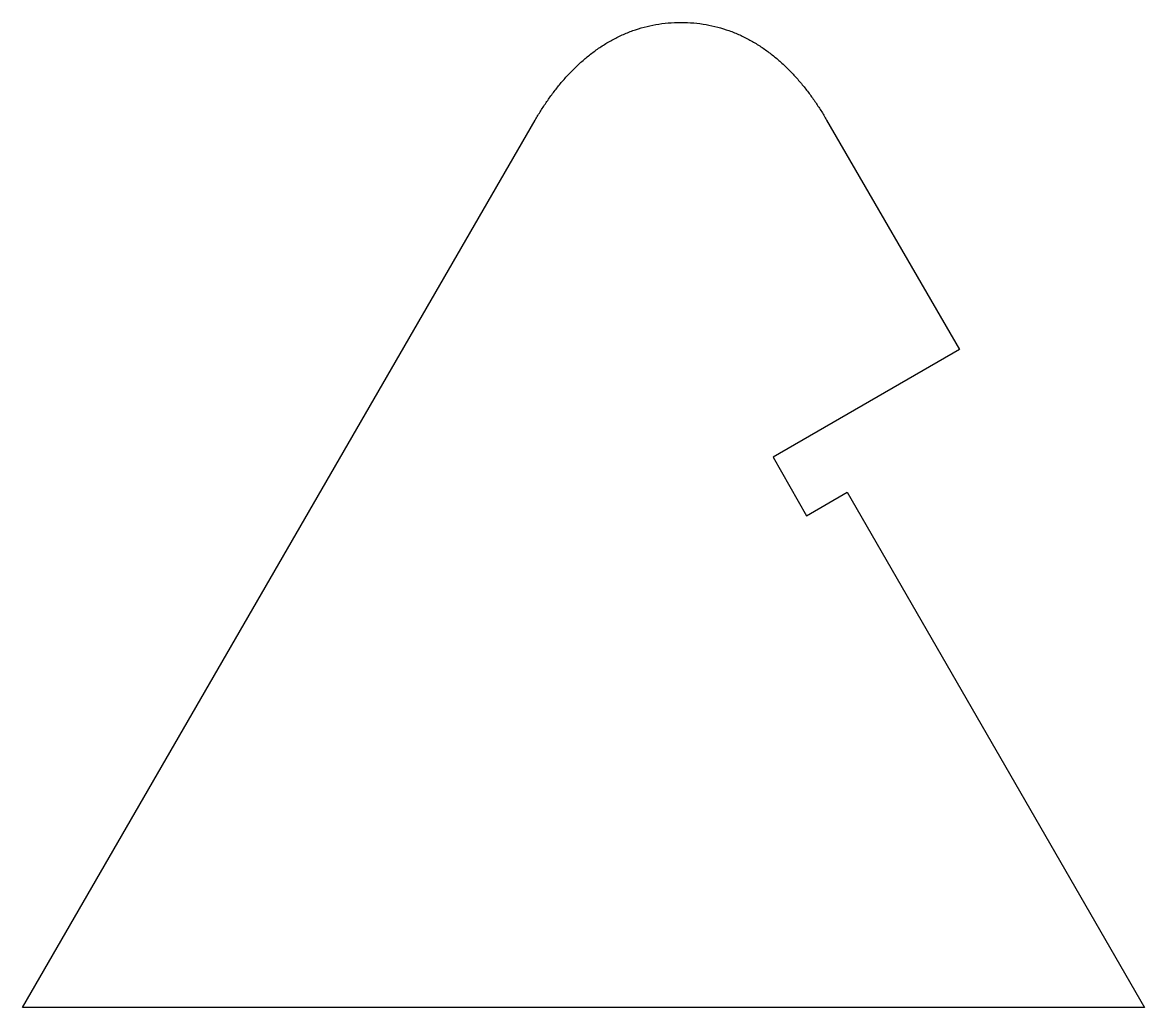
# Model space of a CAD drawing. Extents: x 75 to 89, y 106.4 to 118.7.
import ezdxf

# ---------------------------------------------------------------- set-up
doc = ezdxf.new("R2010")
doc.units = 0
doc.layers.get('0').update_dxf_attribs({"linetype": 'CONTINUOUS'})

msp = doc.modelspace()

# ---------------------------------------------------------------- linework, layer by layer
at = {"color": 7}
for points in [[(88.976364, 106.403751), (75.014831, 106.403751), (81.394199, 117.446666)], [(85.020843, 117.447989), (86.673695, 114.593135), (84.354093, 113.253814), (84.770283, 112.523828), (85.274843, 112.815399), (88.976364, 106.403751)]]:
    msp.add_lwpolyline(points, dxfattribs=at)
for points in [[(82.476345, 118.506587), (82.520002, 118.526166), (82.564716, 118.544422), (82.610224, 118.560562)], [(82.610224, 118.560562), (82.655733, 118.576701), (82.702564, 118.591253), (82.750189, 118.603953)], [(82.750189, 118.603953), (82.797814, 118.616653), (82.846497, 118.627237), (82.896504, 118.635968)], [(82.896504, 118.635968), (82.946245, 118.644699), (82.997045, 118.651314), (83.048904, 118.655812)], [(83.048904, 118.655812), (83.100762, 118.66031), (83.153679, 118.662426), (83.208183, 118.662426)], [(83.208183, 118.662426), (83.262687, 118.662426), (83.315339, 118.660045), (83.367462, 118.655812)], [(83.367462, 118.655812), (83.41932, 118.651314), (83.470385, 118.644699), (83.519862, 118.635968)], [(83.519862, 118.635968), (83.569604, 118.627237), (83.618552, 118.616653), (83.666177, 118.603953)], [(83.666177, 118.603953), (83.713802, 118.591253), (83.760104, 118.576701), (83.805612, 118.560562)], [(83.805612, 118.560562), (83.85112, 118.544422), (83.895835, 118.526166), (83.939227, 118.506587)], [(82.227902, 118.370062), (82.267324, 118.395726), (82.307806, 118.419803), (82.349081, 118.442822)], [(82.349081, 118.442822), (82.39062, 118.465576), (82.432954, 118.487007), (82.476345, 118.506587)], [(83.939227, 118.506587), (83.982883, 118.487007), (84.025216, 118.465841), (84.066491, 118.443087)], [(84.066491, 118.443087), (84.107766, 118.420332), (84.148512, 118.395991), (84.187935, 118.370591)], [(82.002741, 118.200993), (82.038195, 118.231685), (82.074708, 118.261053), (82.112279, 118.289099)], [(82.112279, 118.289099), (82.149849, 118.317145), (82.188214, 118.344397), (82.227902, 118.370062)], [(84.187935, 118.370591), (84.227093, 118.344926), (84.265722, 118.318203), (84.303293, 118.289893)], [(84.303293, 118.289893), (84.340864, 118.261582), (84.377112, 118.232214), (84.412566, 118.201787)], [(81.899024, 118.106272), (81.932627, 118.138816), (81.967022, 118.170566), (82.002741, 118.200993)], [(84.412566, 118.201787), (84.44802, 118.171095), (84.482681, 118.13961), (84.516283, 118.107066)], [(81.708524, 117.900691), (81.738422, 117.93641), (81.769114, 117.971599), (81.800864, 118.005995)], [(81.800864, 118.005995), (81.832614, 118.040126), (81.865158, 118.073728), (81.899024, 118.106272)], [(84.516283, 118.107066), (84.549885, 118.074522), (84.582429, 118.041185), (84.614179, 118.006789)], [(84.614179, 118.006789), (84.645929, 117.972393), (84.676356, 117.937203), (84.706518, 117.901485)], [(81.621741, 117.791153), (81.649787, 117.828195), (81.678627, 117.864707), (81.708524, 117.900691)], [(84.706518, 117.901485), (84.736152, 117.865766), (84.765256, 117.829253), (84.793037, 117.792212)], [(81.540514, 117.678441), (81.566708, 117.716541), (81.593695, 117.754112), (81.621741, 117.791153)], [(84.793037, 117.792212), (84.821083, 117.75517), (84.84807, 117.717599), (84.874529, 117.679764)], [(81.394199, 117.446666), (81.416689, 117.485824), (81.440237, 117.524718), (81.464579, 117.563347)], [(81.464579, 117.563347), (81.48892, 117.601976), (81.51432, 117.640341), (81.540514, 117.678441)], [(84.874529, 117.679764), (84.900722, 117.641664), (84.925858, 117.603299), (84.950199, 117.56467)], [(84.950199, 117.56467), (84.974806, 117.526041), (84.998089, 117.487147), (85.020843, 117.447989)]]:
    msp.add_open_spline(points, degree=3, dxfattribs=at)

doc.saveas('drawing.dxf')
